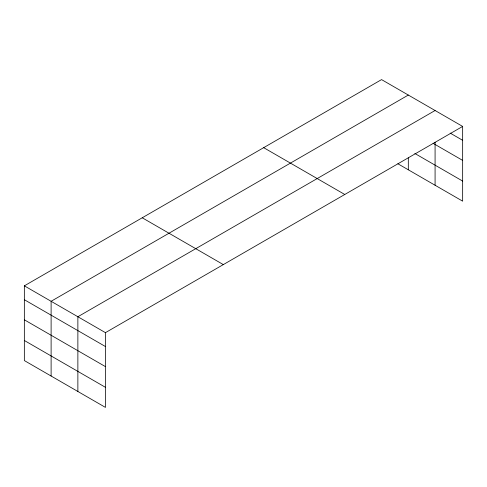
<?xml version="1.0" encoding="UTF-8"?>
<svg xmlns="http://www.w3.org/2000/svg" width="487" height="487" viewBox="0 0 487 487"><rect width="100%" height="100%" fill="white"/><g stroke="black" fill="none" stroke-linecap="round" stroke-linejoin="round"><path stroke-width="0.73" d="M435.08 142.234L435.08 185.243M397.873 163.766L462.65 201.161L462.65 126.425L381.558 79.606L24.35 285.839L24.35 360.575L105.442 407.394L105.442 332.658L24.35 285.839M408.319 95.056L51.111 301.289L51.111 376.025M435.08 110.506L77.871 316.739L77.871 391.475M105.442 332.658L462.65 126.425M450.177 133.103L462.65 140.305M433.12 143.336L462.65 160.387M414.845 153.478L462.65 181.079M263.68 147.664L344.772 194.483M142.228 217.78L223.32 264.599M24.35 299.718L105.442 346.537M24.35 319.801L105.442 366.62M24.35 340.492L105.442 387.311M408.319 157.891L408.319 169.793"/></g></svg>
